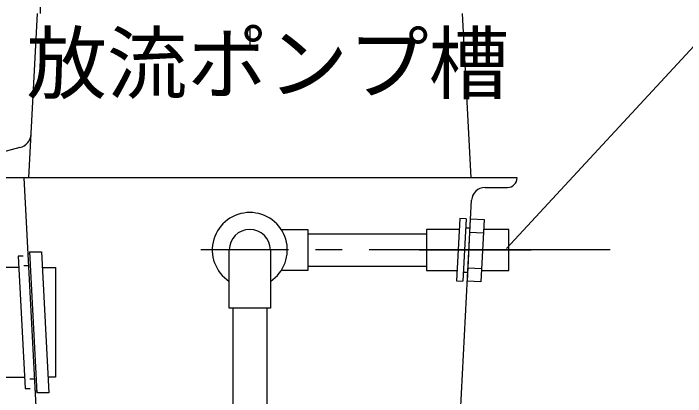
# Model space of a CAD drawing. Units: millimetres, scale not verified. Extents: x -8910 to 8910, y -6308 to 6308.
# Drawn here: x -3269 to -2516, y -2416 to -1987 of the extents above; entities that cross this region are included whole.
import ezdxf
from ezdxf.enums import TextEntityAlignment as Align

# ---------------------------------------------------------------- set-up
doc = ezdxf.new("R2010")
doc.units = ezdxf.units.MM
doc.header["$LTSCALE"] = 30
for name, pattern in [('CHAIN1', [8, 5, -1, 1, -1]), ('CHAIN2', [12, 9, -1, 1, -1]), ('DASHED3', [4, 3, -1])]:
    doc.linetypes.add(name, pattern=pattern)
doc.layers.add('0-2_空気管', color=3, linetype='Continuous', lineweight=25)
doc.layers.add('0-F_0E', color=3, linetype='Continuous', lineweight=25)
doc.styles.add('ＭＳ ゴシック', font='')
doc.styles.get('ＭＳ ゴシック').set_extended_font_data('MS Gothic')

msp = doc.modelspace()

# ---------------------------------------------------------------- linework, layer by layer
at = {"layer": '0-2_空気管', "linetype": 'CHAIN1'}
msp.add_line((-3004.07, -1582.62), (-3004.07, -2023.85), dxfattribs=at)
at = {"layer": '0-F_0E', "linetype": 'DASHED3'}
msp.add_line((-3238.36, -1987.27), (-3238.24, -1980.27), dxfattribs=at)
at = {"layer": '0-F_0E'}
for p, q in [((-3251.51, -2171.27), (-3241.87, -1987.27)), ((-2766.27, -1987.27), (-2756.63, -2171.27)), ((-3261.28, -2137.49), (-3396.96, -2172.74)), ((-2704.82, -2171.27), (-3409.14, -2171.27)), ((-3257.15, -2171.27), (-3229.38, -2701.15)), ((-2740.84, -2182.27), (-2715.82, -2182.27)), ((-2776.91, -2598.84), (-2755.82, -2196.48)), ((-2768.91, -2216.95), (-2772.57, -2286.85)), ((-2761.92, -2217.31), (-2768.91, -2216.95)), ((-2761.92, -2217.31), (-2765.58, -2287.22)), ((-2760.58, -2287.22), (-2756.91, -2217.31)), ((-2756.91, -2217.31), (-2741.93, -2218.1)), ((-2741.93, -2218.1), (-2745.6, -2288)), ((-2968.93, -2229.27), (-2939.07, -2229.27)), ((-2806.25, -2229.42), (-2806.25, -2275.12)), ((-2769.56, -2229.42), (-2806.25, -2229.42)), ((-2762.44, -2227.27), (-2757.43, -2227.27)), ((-2757.7, -2232.29), (-2742.72, -2233.08)), ((-2714.25, -2229.42), (-2742.53, -2229.42)), ((-2714.25, -2275.12), (-2714.25, -2229.42)), ((-2939.07, -2234.27), (-2806.25, -2234.27)), ((-3252.69, -2256.27), (-3250.69, -2256.27)), ((-3250.8, -2254.27), (-3242.52, -2412.27)), ((-2981.07, -2252.27), (-2981.07, -2317.27)), ((-3256.99, -2269.77), (-3251.99, -2269.77)), ((-2939.07, -2270.27), (-2806.25, -2270.27)), ((-2806.25, -2275.12), (-2771.96, -2275.12)), ((-2765.06, -2277.27), (-2760.05, -2277.27)), ((-2759.79, -2272.24), (-2744.81, -2273.02)), ((-2744.92, -2275.12), (-2714.25, -2275.12)), ((-2772.57, -2286.85), (-2765.58, -2287.22)), ((-2745.6, -2288), (-2760.58, -2287.22)), ((-3023.07, -2317.27), (-3023.07, -2590.27)), ((-2985.07, -2317.27), (-2985.07, -2590.27)), ((-3250.34, -2396.77), (-3245.33, -2396.77)), ((-3242.62, -2410.27), (-3244.62, -2410.27))]:
    msp.add_line(p, q, dxfattribs=at)
at = {"layer": '0-F_0E', "linetype": 'CHAIN2'}
msp.add_line((-2600.61, -2252.27), (-3058.84, -2252.27), dxfattribs=at)
at = {"layer": '0-F_0E', "linetype": 'CHAIN1'}
msp.add_line((-2814.53, -2252.27), (-2689.25, -2252.27), dxfattribs=at)
at = {"layer": '0-F_0E'}
for points in [[(-2716.81, -2250.55), (-2488.25, -2003.17), (-2162.32, -2003.17)], [(-2939.07, -2229.27), (-2939.07, -2275.27), (-2968.93, -2275.27)], [(-3250.8, -2254.27), (-3237.1, -2254.27), (-3228.82, -2412.27), (-3242.52, -2412.27)], [(-2981.07, -2317.27), (-3027.07, -2317.27), (-3027.07, -2252.27)], [(-3257.54, -2259.27), (-3263.37, -2259.27), (-3255.61, -2407.27), (-3249.79, -2407.27)], [(-3262.71, -2271.77), (-3316.48, -2271.77), (-3316.48, -2394.77), (-3256.27, -2394.77)], [(-3236.18, -2271.77), (-3221.48, -2271.77), (-3221.48, -2394.77), (-3229.74, -2394.77)]]:
    msp.add_lwpolyline(points, dxfattribs=at)
for centre, radius, start, end in [((-3265.43, -2121.52), 16.5, 284.56, 357), ((-2715.82, -2171.27), 11, 270, 0), ((-2740.84, -2197.27), 15, 90, 177), ((-3004.07, -2252.27), 42, 303.20384, 236.79617), ((-3004.07, -2252.27), 23, 0, 180)]:
    msp.add_arc(centre, radius, start, end, dxfattribs=at)

# ---------------------------------------------------------------- texts
at = {"layer": '0-F_0E', "color": 4, "style": 'ＭＳ ゴシック'}
msp.add_text('放流ポンプ槽', height=65.98, dxfattribs=at).set_placement((-3253.97, -2095.77), align=Align.BOTTOM_LEFT)

doc.saveas('drawing.dxf')
